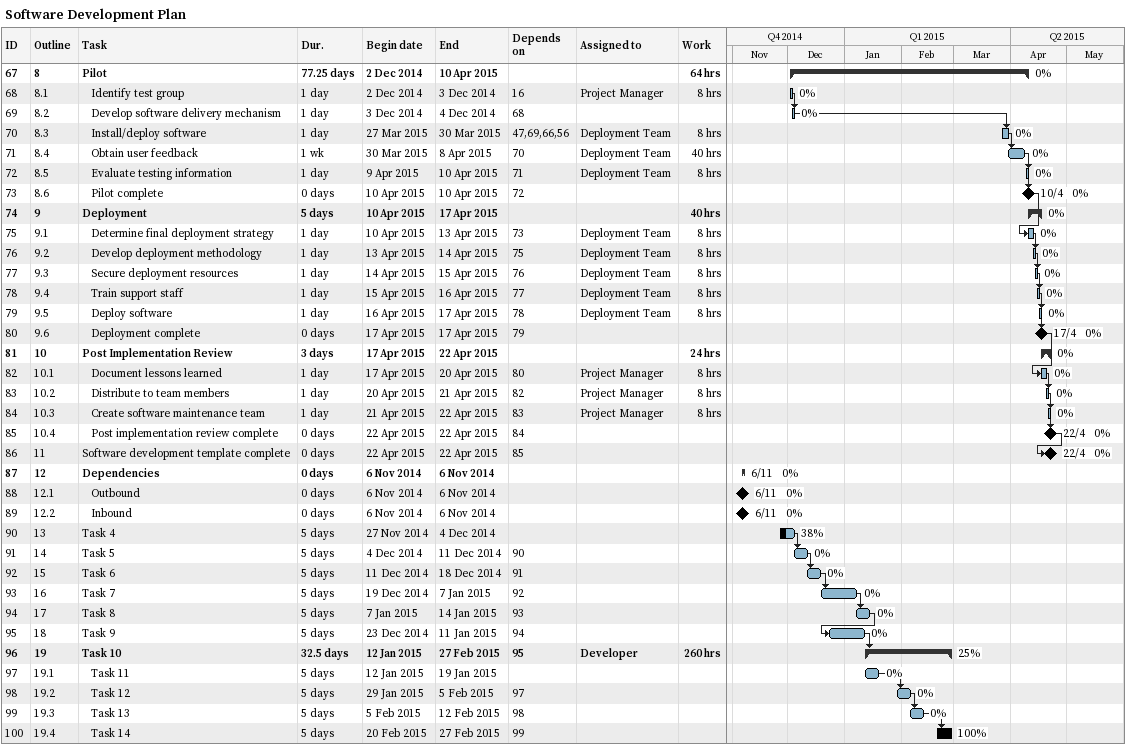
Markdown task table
Software Development Plan

| ID | WBS | Task | Duration | Start | Finish | Predecessors | Resources | % complete | Work (h) |
|---|---|---|---|---|---|---|---|---|---|
| 67 | 8 | **Pilot** | 77.25d | 2014-12-02 | 2015-04-10 |  |  | 0 | 64 |
| 68 | 8.1 | Identify test group | 1d | 2014-12-02 | 2014-12-03 | 16 | Project Manager | 0 | 8 |
| 69 | 8.2 | Develop software delivery mechanism | 1d | 2014-12-03 | 2014-12-04 | 68 |  | 0 |  |
| 70 | 8.3 | Install/deploy software | 1d | 2015-03-27 | 2015-03-30 | 47, 69, 66, 56 | Deployment Team | 0 | 8 |
| 71 | 8.4 | Obtain user feedback | 1w | 2015-03-30 | 2015-04-08 | 70 | Deployment Team | 0 | 40 |
| 72 | 8.5 | Evaluate testing information | 1d | 2015-04-09 | 2015-04-10 | 71 | Deployment Team | 0 | 8 |
| 73 | 8.6 | Pilot complete | 0d | 2015-04-10 | 2015-04-10 | 72 |  | 0 |  |
| 74 | 9 | **Deployment** | 5d | 2015-04-10 | 2015-04-17 |  |  | 0 | 40 |
| 75 | 9.1 | Determine final deployment strategy | 1d | 2015-04-10 | 2015-04-13 | 73 | Deployment Team | 0 | 8 |
| 76 | 9.2 | Develop deployment methodology | 1d | 2015-04-13 | 2015-04-14 | 75 | Deployment Team | 0 | 8 |
| 77 | 9.3 | Secure deployment resources | 1d | 2015-04-14 | 2015-04-15 | 76 | Deployment Team | 0 | 8 |
| 78 | 9.4 | Train support staff | 1d | 2015-04-15 | 2015-04-16 | 77 | Deployment Team | 0 | 8 |
| 79 | 9.5 | Deploy software | 1d | 2015-04-16 | 2015-04-17 | 78 | Deployment Team | 0 | 8 |
| 80 | 9.6 | Deployment complete | 0d | 2015-04-17 | 2015-04-17 | 79 |  | 0 |  |
| 81 | 10 | **Post Implementation Review** | 3d | 2015-04-17 | 2015-04-22 |  |  | 0 | 24 |
| 82 | 10.1 | Document lessons learned | 1d | 2015-04-17 | 2015-04-20 | 80 | Project Manager | 0 | 8 |
| 83 | 10.2 | Distribute to team members | 1d | 2015-04-20 | 2015-04-21 | 82 | Project Manager | 0 | 8 |
| 84 | 10.3 | Create software maintenance team | 1d | 2015-04-21 | 2015-04-22 | 83 | Project Manager | 0 | 8 |
| 85 | 10.4 | Post implementation review complete | 0d | 2015-04-22 | 2015-04-22 | 84 |  | 0 |  |
| 86 | 11 | Software development template complete | 0d | 2015-04-22 | 2015-04-22 | 85 |  | 0 |  |
| 87 | 12 | **Dependencies** | 0d | 2014-11-06 | 2014-11-06 |  |  | 0 |  |
| 88 | 12.1 | Outbound | 0d | 2014-11-06 | 2014-11-06 |  |  | 0 |  |
| 89 | 12.2 | Inbound | 0d | 2014-11-06 | 2014-11-06 |  |  | 0 |  |
| 90 | 13 | Task 4 | 5d | 2014-11-27 | 2014-12-04 |  |  | 38 |  |
| 91 | 14 | Task 5 | 5d | 2014-12-04 | 2014-12-11 | 90 |  | 0 |  |
| 92 | 15 | Task 6 | 5d | 2014-12-11 | 2014-12-18 | 91 |  | 0 |  |
| 93 | 16 | Task 7 | 5d | 2014-12-19 | 2015-01-07 | 92 |  | 0 |  |
| 94 | 17 | Task 8 | 5d | 2015-01-07 | 2015-01-14 | 93 |  | 0 |  |
| 95 | 18 | Task 9 | 5d | 2014-12-23 | 2015-01-11 | 94 |  | 0 |  |
| 96 | 19 | **Task 10** | 32.5d | 2015-01-12 | 2015-02-27 | 95 | Developer | 25 | 260 |
| 97 | 19.1 | Task 11 | 5d | 2015-01-12 | 2015-01-19 |  |  | 0 |  |
| 98 | 19.2 | Task 12 | 5d | 2015-01-29 | 2015-02-05 | 97 |  | 0 |  |
| 99 | 19.3 | Task 13 | 5d | 2015-02-05 | 2015-02-12 | 98 |  | 0 |  |
| 100 | 19.4 | Task 14 | 5d | 2015-02-20 | 2015-02-27 | 99 |  | 100 |  |
